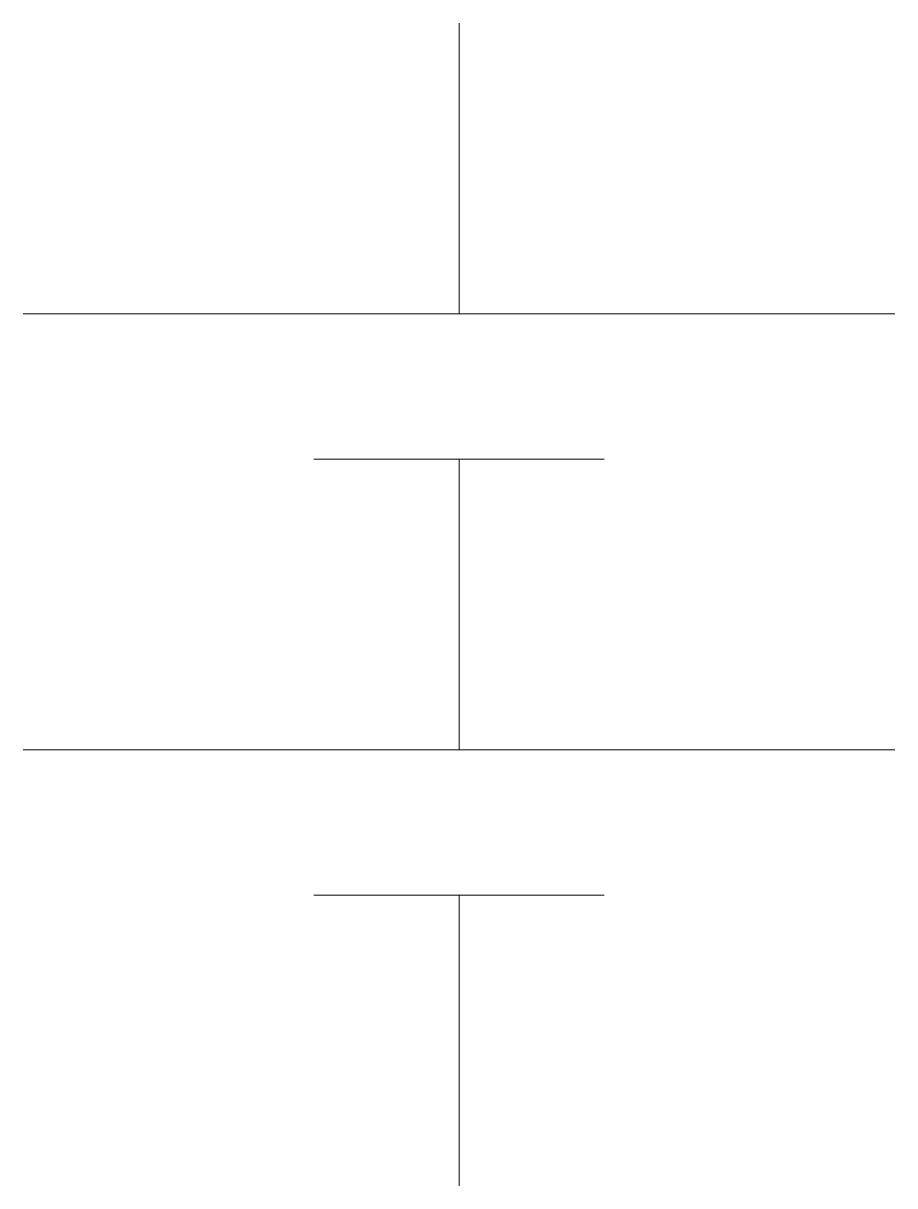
# Model space of a CAD drawing. Header units: millimetres. Extents: x -30 to 30, y 0 to 80.
import ezdxf

# ---------------------------------------------------------------- set-up
doc = ezdxf.new("R2010")
doc.units = ezdxf.units.MM
doc.layers.get('0').update_dxf_attribs({"lineweight": 0, "true_color": 0xffffff})

msp = doc.modelspace()

# ---------------------------------------------------------------- linework, layer by layer
for p, q in [((0, 60), (0, 80)), ((-30, 60), (30, 60)), ((10, 50), (-10, 50)), ((0, 30), (0, 50)), ((-30, 30), (30, 30)), ((10, 20), (-10, 20)), ((0, 0), (0, 20))]:
    msp.add_line(p, q)

doc.saveas('drawing.dxf')
